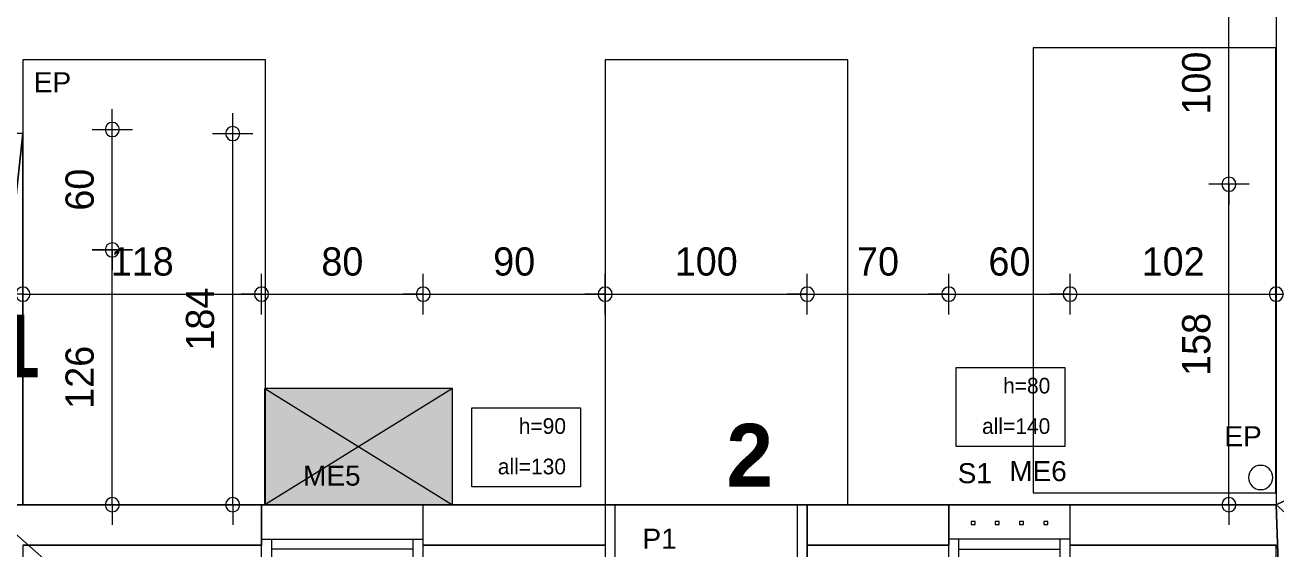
# Model space of a CAD drawing. Header units: metres. Extents: x 1.8 to 61.8, y -52.8 to -10.8.
# Drawn here: x 13.21 to 19.4, y -17.75 to -15.15 of the extents above; entities that cross this region are included whole.
import ezdxf
from ezdxf.enums import TextEntityAlignment as Align
from ezdxf.lldxf.tags import DXFTag

# ---------------------------------------------------------------- set-up
doc = ezdxf.new("R2010")
doc.units = ezdxf.units.M
doc.header["$MEASUREMENT"] = 0
for name, color, linetype in [('Calque commun', 7, 'Continuous'), ('Calque7', 7, 'Continuous'), ('Textes', 7, 'Continuous')]:
    doc.layers.add(name, color=color, linetype=linetype)
doc.styles.add('Arial8', font='arial.ttf', dxfattribs={"height": 0.098961})
doc.styles.add('Century Gothic', font='GOTHICB.TTF', dxfattribs={"height": 0.31023})
doc.styles.add('Century Gothic11', font='GOTHIC.TTF', dxfattribs={"height": 0.139636})
doc.styles.add('Century Gothic5', font='GOTHIC.TTF', dxfattribs={"height": 0.077575})
tags = doc.linetypes.add('HIDDEN', pattern=[0.375, 0.25, -0.125]).pattern_tags.tags
tags[6:7] = [DXFTag(74, 4), DXFTag(75, 0), DXFTag(340, '0'), DXFTag(46, 1.0), DXFTag(50, 0.0), DXFTag(44, 0.0), DXFTag(45, 0.0)]
tags[4:5] = [DXFTag(74, 4), DXFTag(75, 0), DXFTag(340, '0'), DXFTag(46, 1.0), DXFTag(50, 0.0), DXFTag(44, 0.0), DXFTag(45, 0.0)]

# ---------------------------------------------------------------- blocks, each defined once
blk = doc.blocks.new('Block52712')
at = {"layer": 'Calque commun', "color": 7, "linetype": 'Continuous', "lineweight": 18}
for p, q in [((13.2015, -17.5266), (14.3815, -17.5266)), ((15.1815, -17.5266), (16.0815, -17.5266)), ((17.0815, -17.5266), (17.7815, -17.5266)), ((18.3815, -17.5266), (19.4015, -17.5266))]:
    blk.add_line(p, q, dxfattribs=at)
at = {"layer": 'Calque commun', "color": 7, "linetype": 'Continuous', "lineweight": 9}
for p, q in [((13.2015, -17.7266), (14.3815, -17.7266)), ((15.1815, -17.7266), (16.0815, -17.7266)), ((17.0815, -17.7266), (17.7815, -17.7266)), ((18.3815, -17.7266), (19.4015, -17.7266))]:
    blk.add_line(p, q, dxfattribs=at)
blk = doc.blocks.new('120x220')
at = {"layer": 'Calque commun', "color": 7, "linetype": 'HIDDEN', "lineweight": 9}
mesh = blk.add_polyface(dxfattribs=at)
corners = [(0, 2.2), (0, 0), (1.2, 0), (1.2, 2.2)]
mesh.append_faces([[corners[k] for k in face] for face in [(0, 1, 2, 3)]], dxfattribs={"color": 7})
blk = doc.blocks.new('@PRES_1_$$_1-10')
at = {"layer": 'Calque commun', "color": 5, "linetype": 'Continuous', "lineweight": 9}
for p, q in [((0, 0.32), (0.8, 0.32)), ((0.8, 0.15), (0, 0.15)), ((0.05, 0.05), (0.05, 0.15)), ((0.75, 0.15), (0.75, 0.05)), ((0.05, 0.1), (0.75, 0.1)), ((0.8, 0.05), (0, 0.05)), ((0, 0), (0.8, 0))]:
    blk.add_line(p, q, dxfattribs=at)
blk = doc.blocks.new('@PRES_1_$$_1-11')
at = {"layer": 'Calque commun', "color": 7, "linetype": 'Continuous', "lineweight": 9}
blk.add_line((0, 0), (0, 0.32), dxfattribs=at)
blk = doc.blocks.new('@PRES_1_$$_1-12')
at = {"layer": 'Calque commun', "color": 7, "linetype": 'Continuous', "lineweight": 9}
blk.add_line((0, 0), (0, 0.32), dxfattribs=at)
blk = doc.blocks.new('INTER_2D_COMB4')
at = {"layer": 'Calque commun', "color": 0, "linetype": 'ByBlock', "lineweight": -2}
for name in ['@PRES_1_$$_1-10', '@PRES_1_$$_1-11']:
    blk.add_blockref(name, (0, 0), dxfattribs=at)
at = {"layer": 'Calque commun', "color": 0, "linetype": 'ByBlock', "lineweight": -2, "extrusion": (0, 0, -1), "xscale": -1, "yscale": -1, "zscale": -1, "rotation": -180}
blk.add_blockref('@PRES_1_$$_1-12', (-0.8, 0), dxfattribs=at)
blk = doc.blocks.new('PLACED_COMB4')
at = {"layer": 'Calque commun', "color": 0, "linetype": 'ByBlock', "lineweight": -2}
blk.add_blockref('INTER_2D_COMB4', (0, 0), dxfattribs=at)
blk = doc.blocks.new('new63')
at = {"layer": 'Calque commun', "color": 5, "linetype": 'Continuous', "lineweight": 9}
blk.add_arc((0, 0), 0.5, 0, 359.99941, dxfattribs=at)
blk = doc.blocks.new('new64')
at = {"layer": 'Calque commun', "color": 5, "linetype": 'Continuous', "lineweight": 9}
blk.add_arc((0, 0), 0.5, 0, 359.99941, dxfattribs=at)
blk = doc.blocks.new('DimLine53301')
at = {"layer": 'Calque commun', "color": 5, "linetype": 'Continuous', "lineweight": 9}
for p, q in [((13.6432, -16.2666), (13.6432, -16.1666)), ((13.5432, -16.2666), (13.7432, -16.2666)), ((13.6432, -17.5266), (13.6432, -16.2666)), ((13.5432, -17.5266), (13.7432, -17.5266)), ((13.6432, -17.5266), (13.6432, -17.6266))]:
    blk.add_line(p, q, dxfattribs=at)
at = {"layer": 'Calque commun', "color": 5, "linetype": 'Continuous', "lineweight": 9, "xscale": 0.07000000029802322, "yscale": 0.07000000029802322, "zscale": 0.07000000029802322, "rotation": 90}
for name, p in [('new64', (13.6432, -16.2666)), ('new63', (13.6432, -17.5266))]:
    blk.add_blockref(name, p, dxfattribs=at)
at = {"layer": 'Calque commun', "color": 5, "linetype": 'Continuous', "lineweight": 9, "style": 'Century Gothic11'}
blk.add_text('126', height=0.13964, rotation=90, dxfattribs=at).set_placement((13.5932, -16.8966), align=Align.BOTTOM_CENTER)
blk = doc.blocks.new('new115')
at = {"layer": 'Calque commun', "color": 5, "linetype": 'Continuous', "lineweight": 9}
blk.add_arc((0, 0), 0.5, 0, 359.99941, dxfattribs=at)
blk = doc.blocks.new('new116')
at = {"layer": 'Calque commun', "color": 5, "linetype": 'Continuous', "lineweight": 9}
blk.add_arc((0, 0), 0.5, 0, 359.99941, dxfattribs=at)
blk = doc.blocks.new('DimLine55509')
at = {"layer": 'Calque commun', "color": 5, "linetype": 'Continuous', "lineweight": 9}
for p, q in [((13.2015, -16.5855), (13.2015, -16.3855)), ((14.3815, -16.5855), (14.3815, -16.3855)), ((13.2015, -16.4855), (13.1015, -16.4855)), ((13.2015, -16.4855), (14.3815, -16.4855)), ((14.3815, -16.4855), (14.4815, -16.4855))]:
    blk.add_line(p, q, dxfattribs=at)
at = {"layer": 'Calque commun', "color": 5, "linetype": 'Continuous', "lineweight": 9, "xscale": 0.07000000029802322, "yscale": 0.07000000029802322, "zscale": 0.07000000029802322}
for name, p in [('new115', (13.2015, -16.4855)), ('new116', (14.3815, -16.4855))]:
    blk.add_blockref(name, p, dxfattribs=at)
at = {"layer": 'Calque commun', "color": 5, "linetype": 'Continuous', "lineweight": 9, "style": 'Century Gothic11'}
blk.add_text('118', height=0.13964, dxfattribs=at).set_placement((13.7915, -16.4355), align=Align.BOTTOM_CENTER)
blk = doc.blocks.new('new117')
at = {"layer": 'Calque commun', "color": 5, "linetype": 'Continuous', "lineweight": 9}
blk.add_arc((0, 0), 0.5, 0, 359.99941, dxfattribs=at)
blk = doc.blocks.new('new118')
at = {"layer": 'Calque commun', "color": 5, "linetype": 'Continuous', "lineweight": 9}
blk.add_arc((0, 0), 0.5, 0, 359.99941, dxfattribs=at)
blk = doc.blocks.new('DimLine55517')
at = {"layer": 'Calque commun', "color": 5, "linetype": 'Continuous', "lineweight": 9}
for p, q in [((14.3815, -16.5855), (14.3815, -16.3855)), ((15.1815, -16.5855), (15.1815, -16.3855)), ((14.3815, -16.4855), (14.2815, -16.4855)), ((14.3815, -16.4855), (15.1815, -16.4855)), ((15.1815, -16.4855), (15.2815, -16.4855))]:
    blk.add_line(p, q, dxfattribs=at)
at = {"layer": 'Calque commun', "color": 5, "linetype": 'Continuous', "lineweight": 9, "xscale": 0.07000000029802322, "yscale": 0.07000000029802322, "zscale": 0.07000000029802322}
for name, p in [('new117', (14.3815, -16.4855)), ('new118', (15.1815, -16.4855))]:
    blk.add_blockref(name, p, dxfattribs=at)
at = {"layer": 'Calque commun', "color": 5, "linetype": 'Continuous', "lineweight": 9, "style": 'Century Gothic11'}
blk.add_text('80', height=0.13964, dxfattribs=at).set_placement((14.7815, -16.4355), align=Align.BOTTOM_CENTER)
blk = doc.blocks.new('new119')
at = {"layer": 'Calque commun', "color": 5, "linetype": 'Continuous', "lineweight": 9}
blk.add_arc((0, 0), 0.5, 0, 359.99941, dxfattribs=at)
blk = doc.blocks.new('new120')
at = {"layer": 'Calque commun', "color": 5, "linetype": 'Continuous', "lineweight": 9}
blk.add_arc((0, 0), 0.5, 0, 359.99941, dxfattribs=at)
blk = doc.blocks.new('DimLine55525')
at = {"layer": 'Calque commun', "color": 5, "linetype": 'Continuous', "lineweight": 9}
for p, q in [((15.1815, -16.5855), (15.1815, -16.3855)), ((16.0815, -16.5855), (16.0815, -16.3855)), ((15.1815, -16.4855), (15.0815, -16.4855)), ((15.1815, -16.4855), (16.0815, -16.4855)), ((16.0815, -16.4855), (16.1815, -16.4855))]:
    blk.add_line(p, q, dxfattribs=at)
at = {"layer": 'Calque commun', "color": 5, "linetype": 'Continuous', "lineweight": 9, "xscale": 0.07000000029802322, "yscale": 0.07000000029802322, "zscale": 0.07000000029802322}
for name, p in [('new119', (15.1815, -16.4855)), ('new120', (16.0815, -16.4855))]:
    blk.add_blockref(name, p, dxfattribs=at)
at = {"layer": 'Calque commun', "color": 5, "linetype": 'Continuous', "lineweight": 9, "style": 'Century Gothic11'}
blk.add_text('90', height=0.13964, dxfattribs=at).set_placement((15.6315, -16.4355), align=Align.BOTTOM_CENTER)
blk = doc.blocks.new('new121')
at = {"layer": 'Calque commun', "color": 5, "linetype": 'Continuous', "lineweight": 9}
blk.add_arc((0, 0), 0.5, 0, 359.99941, dxfattribs=at)
blk = doc.blocks.new('new122')
at = {"layer": 'Calque commun', "color": 5, "linetype": 'Continuous', "lineweight": 9}
blk.add_arc((0, 0), 0.5, 0, 359.99941, dxfattribs=at)
blk = doc.blocks.new('DimLine55533')
at = {"layer": 'Calque commun', "color": 5, "linetype": 'Continuous', "lineweight": 9}
for p, q in [((16.0815, -16.5855), (16.0815, -16.3855)), ((17.0815, -16.5855), (17.0815, -16.3855)), ((16.0815, -16.4855), (15.9815, -16.4855)), ((16.0815, -16.4855), (17.0815, -16.4855)), ((17.0815, -16.4855), (17.1815, -16.4855))]:
    blk.add_line(p, q, dxfattribs=at)
at = {"layer": 'Calque commun', "color": 5, "linetype": 'Continuous', "lineweight": 9, "xscale": 0.07000000029802322, "yscale": 0.07000000029802322, "zscale": 0.07000000029802322}
for name, p in [('new121', (16.0815, -16.4855)), ('new122', (17.0815, -16.4855))]:
    blk.add_blockref(name, p, dxfattribs=at)
at = {"layer": 'Calque commun', "color": 5, "linetype": 'Continuous', "lineweight": 9, "style": 'Century Gothic11'}
blk.add_text('100', height=0.13964, dxfattribs=at).set_placement((16.5815, -16.4355), align=Align.BOTTOM_CENTER)
blk = doc.blocks.new('@PRES_1_$$_1-19')
at = {"layer": 'Calque commun', "color": 5, "linetype": 'Continuous', "lineweight": 9}
for p, q in [((0, 0.32), (0.6, 0.32)), ((0.6, 0.15), (0, 0.15)), ((0.05, 0.05), (0.05, 0.15)), ((0.55, 0.15), (0.55, 0.05)), ((0.05, 0.1), (0.55, 0.1)), ((0.6, 0.05), (0, 0.05)), ((0, 0), (0.6, 0))]:
    blk.add_line(p, q, dxfattribs=at)
blk = doc.blocks.new('@PRES_1_$$_1-20')
at = {"layer": 'Calque commun', "color": 7, "linetype": 'Continuous', "lineweight": 9}
blk.add_line((0, 0), (0, 0.32), dxfattribs=at)
blk = doc.blocks.new('@PRES_1_$$_1-21')
at = {"layer": 'Calque commun', "color": 7, "linetype": 'Continuous', "lineweight": 9}
blk.add_line((0, 0), (0, 0.32), dxfattribs=at)
blk = doc.blocks.new('INTER_2D_COMB7')
at = {"layer": 'Calque commun', "color": 0, "linetype": 'ByBlock', "lineweight": -2}
for name in ['@PRES_1_$$_1-19', '@PRES_1_$$_1-20']:
    blk.add_blockref(name, (0, 0), dxfattribs=at)
at = {"layer": 'Calque commun', "color": 0, "linetype": 'ByBlock', "lineweight": -2, "extrusion": (0, 0, -1), "xscale": -1, "yscale": -1, "zscale": -1, "rotation": -180}
blk.add_blockref('@PRES_1_$$_1-21', (-0.6, 0), dxfattribs=at)
blk = doc.blocks.new('PLACED_COMB7')
at = {"layer": 'Calque commun', "color": 0, "linetype": 'ByBlock', "lineweight": -2}
blk.add_blockref('INTER_2D_COMB7', (0, 0), dxfattribs=at)
blk = doc.blocks.new('new123')
at = {"layer": 'Calque commun', "color": 5, "linetype": 'Continuous', "lineweight": 9}
blk.add_arc((0, 0), 0.5, 0, 359.99941, dxfattribs=at)
blk = doc.blocks.new('new124')
at = {"layer": 'Calque commun', "color": 5, "linetype": 'Continuous', "lineweight": 9}
blk.add_arc((0, 0), 0.5, 0, 359.99941, dxfattribs=at)
blk = doc.blocks.new('DimLine55545')
at = {"layer": 'Calque commun', "color": 5, "linetype": 'Continuous', "lineweight": 9}
for p, q in [((17.0815, -16.5855), (17.0815, -16.3855)), ((17.7815, -16.5855), (17.7815, -16.3855)), ((17.0815, -16.4855), (16.9815, -16.4855)), ((17.0815, -16.4855), (17.7815, -16.4855)), ((17.7815, -16.4855), (17.8815, -16.4855))]:
    blk.add_line(p, q, dxfattribs=at)
at = {"layer": 'Calque commun', "color": 5, "linetype": 'Continuous', "lineweight": 9, "xscale": 0.07000000029802322, "yscale": 0.07000000029802322, "zscale": 0.07000000029802322}
for name, p in [('new123', (17.0815, -16.4855)), ('new124', (17.7815, -16.4855))]:
    blk.add_blockref(name, p, dxfattribs=at)
at = {"layer": 'Calque commun', "color": 5, "linetype": 'Continuous', "lineweight": 9, "style": 'Century Gothic11'}
blk.add_text('70', height=0.13964, dxfattribs=at).set_placement((17.4315, -16.4355), align=Align.BOTTOM_CENTER)
blk = doc.blocks.new('new125')
at = {"layer": 'Calque commun', "color": 5, "linetype": 'Continuous', "lineweight": 9}
blk.add_arc((0, 0), 0.5, 0, 359.99941, dxfattribs=at)
blk = doc.blocks.new('new126')
at = {"layer": 'Calque commun', "color": 5, "linetype": 'Continuous', "lineweight": 9}
blk.add_arc((0, 0), 0.5, 0, 359.99941, dxfattribs=at)
blk = doc.blocks.new('DimLine55553')
at = {"layer": 'Calque commun', "color": 5, "linetype": 'Continuous', "lineweight": 9}
for p, q in [((17.7815, -16.5855), (17.7815, -16.3855)), ((18.3815, -16.5855), (18.3815, -16.3855)), ((17.7815, -16.4855), (17.6815, -16.4855)), ((17.7815, -16.4855), (18.3815, -16.4855)), ((18.3815, -16.4855), (18.4815, -16.4855))]:
    blk.add_line(p, q, dxfattribs=at)
at = {"layer": 'Calque commun', "color": 5, "linetype": 'Continuous', "lineweight": 9, "xscale": 0.07000000029802322, "yscale": 0.07000000029802322, "zscale": 0.07000000029802322}
for name, p in [('new125', (17.7815, -16.4855)), ('new126', (18.3815, -16.4855))]:
    blk.add_blockref(name, p, dxfattribs=at)
at = {"layer": 'Calque commun', "color": 5, "linetype": 'Continuous', "lineweight": 9, "style": 'Century Gothic11'}
blk.add_text('60', height=0.13964, dxfattribs=at).set_placement((18.0815, -16.4355), align=Align.BOTTOM_CENTER)
blk = doc.blocks.new('new127')
at = {"layer": 'Calque commun', "color": 5, "linetype": 'Continuous', "lineweight": 9}
blk.add_arc((0, 0), 0.5, 0, 359.99941, dxfattribs=at)
blk = doc.blocks.new('new128')
at = {"layer": 'Calque commun', "color": 5, "linetype": 'Continuous', "lineweight": 9}
blk.add_arc((0, 0), 0.5, 0, 359.99941, dxfattribs=at)
blk = doc.blocks.new('DimLine55561')
at = {"layer": 'Calque commun', "color": 5, "linetype": 'Continuous', "lineweight": 9}
for p, q in [((18.3815, -16.5855), (18.3815, -16.3855)), ((19.4015, -16.5855), (19.4015, -16.3855)), ((18.3815, -16.4855), (18.2815, -16.4855)), ((18.3815, -16.4855), (19.4015, -16.4855)), ((19.4015, -16.4855), (19.5015, -16.4855))]:
    blk.add_line(p, q, dxfattribs=at)
at = {"layer": 'Calque commun', "color": 5, "linetype": 'Continuous', "lineweight": 9, "xscale": 0.07000000029802322, "yscale": 0.07000000029802322, "zscale": 0.07000000029802322}
for name, p in [('new127', (18.3815, -16.4855)), ('new128', (19.4015, -16.4855))]:
    blk.add_blockref(name, p, dxfattribs=at)
at = {"layer": 'Calque commun', "color": 5, "linetype": 'Continuous', "lineweight": 9, "style": 'Century Gothic11'}
blk.add_text('102', height=0.13964, dxfattribs=at).set_placement((18.8915, -16.4355), align=Align.BOTTOM_CENTER)
blk = doc.blocks.new('new129')
at = {"layer": 'Calque commun', "color": 5, "linetype": 'Continuous', "lineweight": 9}
blk.add_arc((0, 0), 0.5, 0, 359.99941, dxfattribs=at)
blk = doc.blocks.new('new130')
at = {"layer": 'Calque commun', "color": 5, "linetype": 'Continuous', "lineweight": 9}
blk.add_arc((0, 0), 0.5, 0, 359.99941, dxfattribs=at)
blk = doc.blocks.new('DimLine55569')
at = {"layer": 'Calque commun', "color": 5, "linetype": 'Continuous', "lineweight": 9}
for p, q in [((14.2389, -15.6912), (14.2389, -15.5912)), ((14.1389, -15.6912), (14.3389, -15.6912)), ((14.2389, -17.5266), (14.2389, -15.6912)), ((14.1389, -17.5266), (14.3389, -17.5266)), ((14.2389, -17.5266), (14.2389, -17.6266))]:
    blk.add_line(p, q, dxfattribs=at)
at = {"layer": 'Calque commun', "color": 5, "linetype": 'Continuous', "lineweight": 9, "xscale": 0.07000000029802322, "yscale": 0.07000000029802322, "zscale": 0.07000000029802322, "rotation": 90}
for name, p in [('new130', (14.2389, -15.6912)), ('new129', (14.2389, -17.5266))]:
    blk.add_blockref(name, p, dxfattribs=at)
at = {"layer": 'Calque commun', "color": 5, "linetype": 'Continuous', "lineweight": 9, "style": 'Century Gothic11'}
blk.add_text('184', height=0.13964, rotation=90, dxfattribs=at).set_placement((14.1889, -16.6089), align=Align.BOTTOM_CENTER)
blk = doc.blocks.new('new141')
at = {"layer": 'Calque commun', "color": 5, "linetype": 'Continuous', "lineweight": 9}
blk.add_arc((0, 0), 0.5, 0, 359.99941, dxfattribs=at)
blk = doc.blocks.new('new142')
at = {"layer": 'Calque commun', "color": 5, "linetype": 'Continuous', "lineweight": 9}
blk.add_arc((0, 0), 0.5, 0, 359.99941, dxfattribs=at)
blk = doc.blocks.new('DimLine55793')
at = {"layer": 'Calque commun', "color": 5, "linetype": 'Continuous', "lineweight": 9}
for p, q in [((19.1673, -15.942), (19.1673, -15.842)), ((19.2673, -15.942), (19.0673, -15.942)), ((19.1673, -17.5266), (19.1673, -15.942)), ((19.2673, -17.5266), (19.0673, -17.5266)), ((19.1673, -17.5266), (19.1673, -17.6266))]:
    blk.add_line(p, q, dxfattribs=at)
at = {"layer": 'Calque commun', "color": 5, "linetype": 'Continuous', "lineweight": 9, "xscale": 0.07000000029802322, "yscale": 0.07000000029802322, "zscale": 0.07000000029802322, "rotation": 90}
for name, p in [('new142', (19.1673, -15.942)), ('new141', (19.1673, -17.5266))]:
    blk.add_blockref(name, p, dxfattribs=at)
at = {"layer": 'Calque commun', "color": 5, "linetype": 'Continuous', "lineweight": 9, "style": 'Century Gothic11'}
blk.add_text('158', height=0.13964, rotation=90, dxfattribs=at).set_placement((19.1173, -16.7343), align=Align.BOTTOM_CENTER)
blk = doc.blocks.new('new143')
at = {"layer": 'Calque commun', "color": 5, "linetype": 'Continuous', "lineweight": 9}
blk.add_arc((0, 0), 0.5, 0, 359.99941, dxfattribs=at)
blk = doc.blocks.new('new144')
at = {"layer": 'Calque commun', "color": 5, "linetype": 'Continuous', "lineweight": 9}
blk.add_arc((0, 0), 0.5, 0, 359.99941, dxfattribs=at)
blk = doc.blocks.new('DimLine55801')
at = {"layer": 'Calque commun', "color": 5, "linetype": 'Continuous', "lineweight": 9}
for p, q in [((19.1673, -14.942), (19.1673, -14.842)), ((19.2673, -14.942), (19.0673, -14.942)), ((19.1673, -15.942), (19.1673, -14.942)), ((19.2673, -15.942), (19.0673, -15.942)), ((19.1673, -15.942), (19.1673, -16.042))]:
    blk.add_line(p, q, dxfattribs=at)
at = {"layer": 'Calque commun', "color": 5, "linetype": 'Continuous', "lineweight": 9, "xscale": 0.07000000029802322, "yscale": 0.07000000029802322, "zscale": 0.07000000029802322, "rotation": 90}
for name, p in [('new144', (19.1673, -14.942)), ('new143', (19.1673, -15.942))]:
    blk.add_blockref(name, p, dxfattribs=at)
at = {"layer": 'Calque commun', "color": 5, "linetype": 'Continuous', "lineweight": 9, "style": 'Century Gothic11'}
blk.add_text('100', height=0.13964, rotation=90, dxfattribs=at).set_placement((19.1173, -15.442), align=Align.BOTTOM_CENTER)
blk = doc.blocks.new('new147')
at = {"layer": 'Calque commun', "color": 5, "linetype": 'Continuous', "lineweight": 9}
blk.add_arc((0, 0), 0.5, 0, 359.99941, dxfattribs=at)
blk = doc.blocks.new('new148')
at = {"layer": 'Calque commun', "color": 5, "linetype": 'Continuous', "lineweight": 9}
blk.add_arc((0, 0), 0.5, 0, 359.99941, dxfattribs=at)
blk = doc.blocks.new('DimLine55817')
at = {"layer": 'Calque commun', "color": 5, "linetype": 'Continuous', "lineweight": 9}
for p, q in [((13.6432, -15.6712), (13.6432, -15.5712)), ((13.5432, -15.6712), (13.7432, -15.6712)), ((13.6432, -16.2666), (13.6432, -15.6712)), ((13.7432, -16.2666), (13.5432, -16.2666)), ((13.6432, -16.2666), (13.6432, -16.3666))]:
    blk.add_line(p, q, dxfattribs=at)
at = {"layer": 'Calque commun', "color": 5, "linetype": 'Continuous', "lineweight": 9, "xscale": 0.07000000029802322, "yscale": 0.07000000029802322, "zscale": 0.07000000029802322, "rotation": 90}
for name, p in [('new148', (13.6432, -15.6712)), ('new147', (13.6432, -16.2666))]:
    blk.add_blockref(name, p, dxfattribs=at)
at = {"layer": 'Calque commun', "color": 5, "linetype": 'Continuous', "lineweight": 9, "style": 'Century Gothic11'}
blk.add_text('60', height=0.13964, rotation=90, dxfattribs=at).set_placement((13.5932, -15.9689), align=Align.BOTTOM_CENTER)
blk = doc.blocks.new('@PRES_1_$$_1-25')
at = {"layer": 'Calque commun', "color": 5, "linetype": 'Continuous', "lineweight": 9}
blk.add_line((0.05, 0.32), (0.05, 1.22), dxfattribs=at)
at = {"layer": 'Calque commun', "color": 5, "linetype": 'Continuous', "lineweight": 9, "extrusion": (0, 0, -1)}
blk.add_arc((-0.05, 0.32), 0.9, 90, 180, dxfattribs=at)
at = {"layer": 'Calque commun', "color": 5, "linetype": 'Continuous', "lineweight": 9}
mesh = blk.add_polyface(dxfattribs=at)
corners = [(0, 0), (0, 0.32), (0.05, 0.32), (0.05, 0)]
mesh.append_faces([[corners[k] for k in face] for face in [(0, 1, 2, 3)]], dxfattribs={"color": 5})
mesh = blk.add_polyface(dxfattribs=at)
corners = [(0.95, 0), (0.95, 0.32), (1, 0.32), (1, 0)]
mesh.append_faces([[corners[k] for k in face] for face in [(0, 1, 2, 3)]], dxfattribs={"color": 5})
blk = doc.blocks.new('@PRES_1_$$_1-26')
at = {"layer": 'Calque commun', "color": 0, "linetype": 'ByBlock', "lineweight": -2}
blk.add_line((0, 0), (0, 0.32), dxfattribs=at)
blk = doc.blocks.new('@PRES_1_$$_1-27')
at = {"layer": 'Calque commun', "color": 0, "linetype": 'ByBlock', "lineweight": -2}
blk.add_line((0, 0), (0, 0.32), dxfattribs=at)
blk = doc.blocks.new('INTER_2D_COMB9')
at = {"layer": 'Calque7', "color": 0, "linetype": 'ByBlock', "lineweight": -2}
blk.add_blockref('@PRES_1_$$_1-25', (0, 0), dxfattribs=at)
at = {"layer": 'Calque7', "color": 7, "linetype": 'Continuous', "lineweight": 9}
blk.add_blockref('@PRES_1_$$_1-26', (0, 0), dxfattribs=at)
at = {"layer": 'Calque7', "color": 7, "linetype": 'Continuous', "lineweight": 9, "extrusion": (0, 0, -1), "xscale": -1, "yscale": -1, "zscale": -1, "rotation": -180}
blk.add_blockref('@PRES_1_$$_1-27', (-1, 0), dxfattribs=at)
blk = doc.blocks.new('PLACED_COMB9')
at = {"layer": 'Calque7', "color": 0, "linetype": 'ByBlock', "lineweight": -2}
blk.add_blockref('INTER_2D_COMB9', (0, 0), dxfattribs=at)

msp = doc.modelspace()

# ---------------------------------------------------------------- linework, layer by layer
at = {"layer": 'Calque commun', "color": 7, "linetype": 'HIDDEN', "lineweight": 9, "flags": 128}
msp.add_lwpolyline([(15.3271, -16.9526), (14.3977, -16.9526), (14.3977, -17.5266), (15.3271, -17.5266), (15.3271, -16.9526), (14.3977, -17.5266), (14.3977, -16.9526), (15.3271, -17.5266)], dxfattribs=at)
at = {"layer": 'Calque commun', "color": 12, "linetype": 'Continuous', "lineweight": 18}
for points in [[(14.3815, -17.5266, 0), (14.3815, -17.6866, 0), (14.3815, -17.7266, 0), (13.2015, -17.7266, 0), (13.2015, -26.3266, 0), (14.8015, -26.3266, 0), (14.8015, -26.5266, 0)], [(16.0815, -17.5266, 0), (16.0815, -17.7266, 0), (15.1815, -17.7266, 0), (15.1815, -17.5266, 0)], [(16.0815, -17.5266, 0), (16.0815, -17.7266, 0), (15.1815, -17.7266, 0), (15.1815, -17.5266, 0)], [(17.7815, -17.5266, 0), (17.7815, -17.7266, 0), (17.0815, -17.7266, 0), (17.0815, -17.5266, 0)], [(17.7815, -17.5266, 0), (17.7815, -17.7266, 0), (17.0815, -17.7266, 0), (17.0815, -17.5266, 0)], [(17.8015, -26.5266, 0), (17.8015, -26.3266, 0), (19.4015, -26.3266, 0), (19.4015, -17.7266, 0), (18.3815, -17.7266, 0), (18.3815, -17.5266, 0)]]:
    msp.add_polyline3d(points, dxfattribs=at)
at = {"layer": 'Calque commun', "color": 11, "linetype": 'Continuous', "lineweight": 18}
msp.add_arc((19.3242, -17.3919), 0.06, 90, 89.99941, dxfattribs=at)
at = {"layer": 'Calque commun', "color": 43, "linetype": 'HIDDEN', "lineweight": 9}
msp.add_trace([(15.3271, -16.9526), (14.3977, -16.9526), (15.3271, -17.5266), (14.3977, -17.5266)], dxfattribs=at)

# ---------------------------------------------------------------- block references
at = {"layer": 'Calque commun', "color": 5, "linetype": 'Continuous', "lineweight": 9}
for name in ['DimLine55801', 'DimLine55817', 'DimLine55569', 'DimLine55793', 'DimLine53301', 'DimLine55509', 'DimLine55517', 'DimLine55525', 'DimLine55533', 'DimLine55545', 'DimLine55553', 'DimLine55561']:
    msp.add_blockref(name, (0, 0), dxfattribs=at)
at = {"layer": 'Calque commun', "color": 0, "linetype": 'ByBlock', "lineweight": -2}
for name, p in [('120x220', (18.1987, -17.4675)), ('120x220', (13.2015, -17.5266)), ('120x220', (16.0815, -17.5266)), ('Block52712', (0, 0)), ('PLACED_COMB7', (17.7815, -17.8466))]:
    msp.add_blockref(name, p, dxfattribs=at)
at = {"layer": 'Calque commun', "color": 0, "linetype": 'ByBlock', "lineweight": -2, "extrusion": (0, 0, -1), "xscale": -1, "yscale": -1, "zscale": -1, "rotation": -180}
msp.add_blockref('PLACED_COMB4', (-15.1815, -17.8466), dxfattribs=at)
at = {"layer": 'Calque commun', "color": 0, "linetype": 'ByBlock', "lineweight": -2, "extrusion": (0, 0, -1), "xscale": -1, "yscale": -1, "zscale": -1}
msp.add_blockref('PLACED_COMB9', (-16.0815, -17.5266), dxfattribs=at)

# ---------------------------------------------------------------- texts
at = {"layer": 'Calque commun', "color": 5, "linetype": 'ByBlock', "lineweight": -2, "char_height": 0.07758, "attachment_point": 3, "line_spacing_factor": 1.546883, "style": 'Century Gothic5'}
for s, insert in [('h=80\\Pall=140', (18.2837, -16.8989)), ('h=90\\Pall=130', (15.8878, -17.0987))]:
    msp.add_mtext(s, dxfattribs=dict(at, insert=insert))
at = {"layer": 'Textes', "color": 5, "linetype": 'ByBlock', "lineweight": -2, "style": 'Arial8'}
for s, p in [('EP', (13.2553, -15.5165)), ('EP', (19.1452, -17.267)), ('ME5', (14.5874, -17.4619)), ('P1', (16.2663, -17.7737))]:
    msp.add_text(s, height=0.09896, dxfattribs=at).set_placement(p, align=Align.BOTTOM_LEFT)
at = {"layer": 'Textes', "color": 5, "linetype": 'ByBlock', "lineweight": -2, "style": 'Century Gothic'}
for s, p in [('1', (13.055, -16.587)), ('2', (16.6815, -17.1266))]:
    msp.add_text(s, height=0.3102, dxfattribs=at).set_placement(p, align=Align.TOP_LEFT)
at = {"layer": 'Textes', "color": 5, "linetype": 'ByBlock', "lineweight": -2, "style": 'Arial8'}
for s, p in [('S1', (17.9947, -17.4497)), ('ME6', (18.365, -17.4396))]:
    msp.add_text(s, height=0.09896, dxfattribs=at).set_placement(p, align=Align.BOTTOM_RIGHT)

# ---------------------------------------------------------------- meshes
at = {"layer": 'Calque commun', "color": 7, "linetype": 'Continuous', "lineweight": 9}
mesh = msp.add_polyface(dxfattribs=at)
corners = [(61.7636, -10.7659), (1.7636, -10.7659), (1.7636, -52.7659), (61.7636, -52.7659)]
mesh.append_faces([[corners[k] for k in face] for face in [(0, 1, 2, 3)]], dxfattribs={"color": 7})
at = {"layer": 'Calque commun', "color": 9, "linetype": 'Continuous', "lineweight": 9}
mesh = msp.add_polyface(dxfattribs=at)
corners = [(19.4015, -17.5266), (26.0015, -23.3666), (26.0015, -14.3666), (13.0015, -24.6912), (19.6015, -23.3666), (13.0015, -17.5266), (6.6015, -15.6912), (6.6015, -24.6912), (19.6015, -26.5266), (13.0015, -26.5266), (19.4015, -14.3666), (13.2015, -15.6912), (13.2015, -17.5266)]
mesh.append_faces([[corners[k] for k in face] for face in [(8, 3, 9)]], dxfattribs={"vtx0": -1, "color": 9})
mesh.append_faces([[corners[k] for k in face] for face in [(3, 4, 5)]], dxfattribs={"vtx0": -1, "vtx1": -1, "vtx2": -1, "color": 9})
mesh.append_faces([[corners[k] for k in face] for face in [(0, 1, 2), (0, 4, 1), (5, 6, 7), (5, 11, 6)]], dxfattribs={"vtx0": -1, "vtx2": -1, "color": 9})
mesh.append_faces([[corners[k] for k in face] for face in [(10, 0, 2), (12, 11, 5)]], dxfattribs={"vtx1": -1, "color": 9})
mesh.append_faces([[corners[k] for k in face] for face in [(0, 5, 4), (8, 4, 3), (7, 3, 5)]], dxfattribs={"vtx1": -1, "vtx2": -1, "color": 9})
at = {"layer": 'Calque commun', "color": 11, "linetype": 'Continuous', "lineweight": 18}
mesh = msp.add_polyface(dxfattribs=at)
corners = [(17.8178, -16.8481), (18.3562, -16.8481), (18.3562, -17.2388), (17.8178, -17.2388)]
mesh.append_faces([[corners[k] for k in face] for face in [(0, 1, 2, 3)]], dxfattribs={"color": 11})
mesh = msp.add_polyface(dxfattribs=at)
corners = [(15.4219, -17.0479), (15.9603, -17.0479), (15.9603, -17.4386), (15.4219, -17.4386)]
mesh.append_faces([[corners[k] for k in face] for face in [(0, 1, 2, 3)]], dxfattribs={"color": 11})
at = {"layer": 'Calque commun', "color": 25, "linetype": 'Continuous', "lineweight": 18}
mesh = msp.add_polyface(dxfattribs=at)
corners = [(17.9115, -17.6089), (17.8915, -17.6089), (17.8915, -17.6239), (17.9115, -17.6239)]
mesh.append_faces([[corners[k] for k in face] for face in [(0, 1, 2, 3)]], dxfattribs={"color": 25})
mesh = msp.add_polyface(dxfattribs=at)
corners = [(18.0315, -17.6089), (18.0115, -17.6089), (18.0115, -17.6239), (18.0315, -17.6239)]
mesh.append_faces([[corners[k] for k in face] for face in [(0, 1, 2, 3)]], dxfattribs={"color": 25})
mesh = msp.add_polyface(dxfattribs=at)
corners = [(18.1515, -17.6089), (18.1315, -17.6089), (18.1315, -17.6239), (18.1515, -17.6239)]
mesh.append_faces([[corners[k] for k in face] for face in [(0, 1, 2, 3)]], dxfattribs={"color": 25})
mesh = msp.add_polyface(dxfattribs=at)
corners = [(18.2715, -17.6089), (18.2515, -17.6089), (18.2515, -17.6239), (18.2715, -17.6239)]
mesh.append_faces([[corners[k] for k in face] for face in [(0, 1, 2, 3)]], dxfattribs={"color": 25})

doc.saveas('drawing.dxf')
